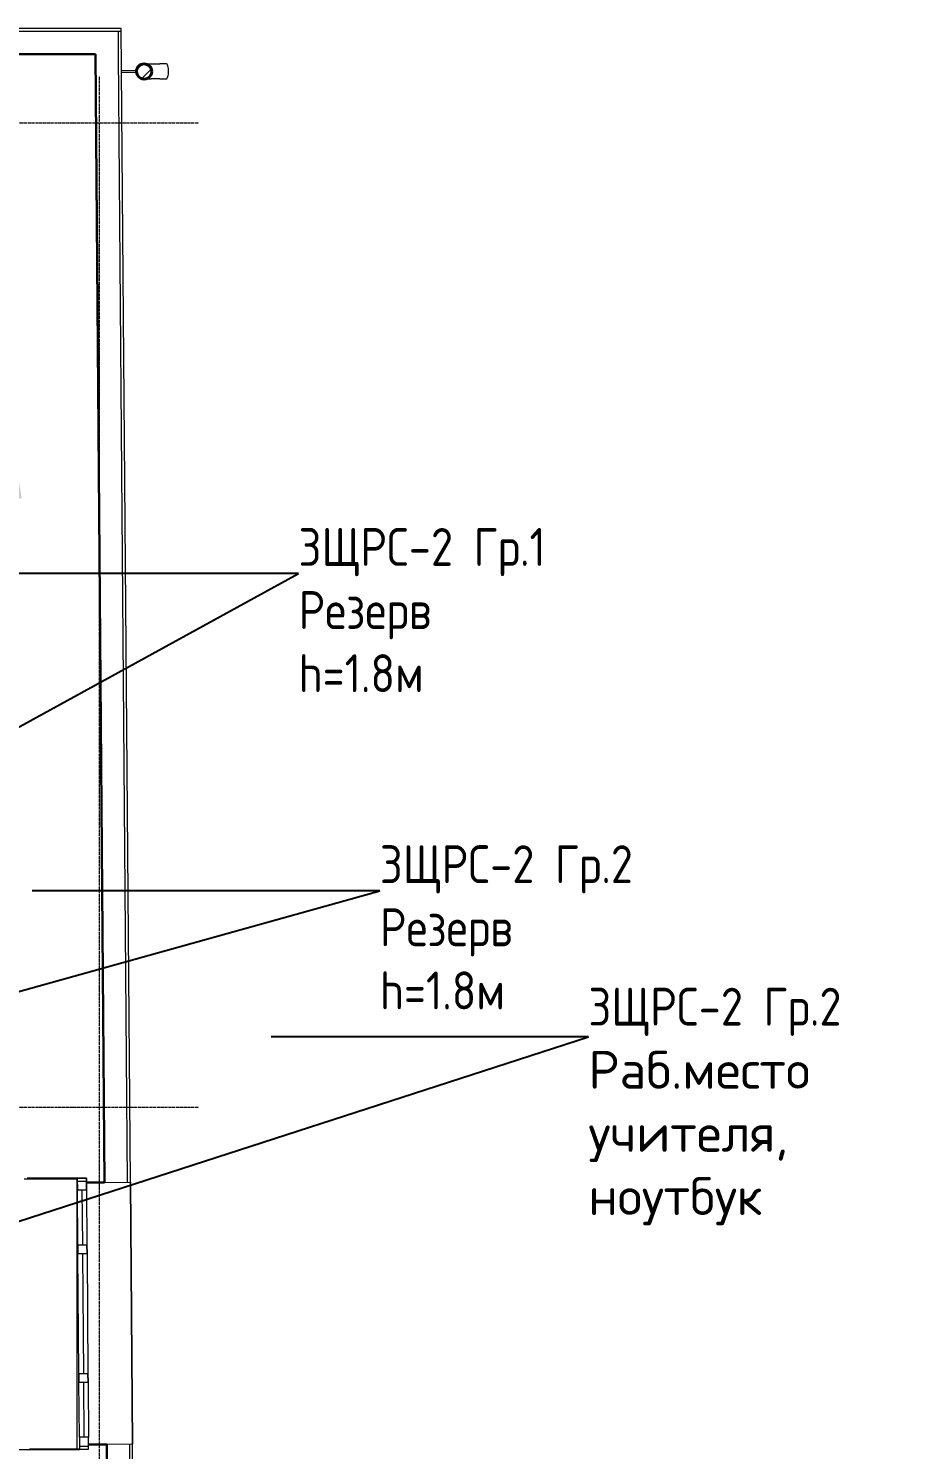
# Model space of a CAD drawing. Header units: millimetres. Extents: x -32 to 417638015, y -35 to 175284279.
# Drawn here: x 1091719 to 1097490, y 86053 to 95437 of the extents above; entities that cross this region are included whole.
import ezdxf
from ezdxf import colors
from ezdxf.entities.mleader import LeaderData, LeaderLine
from ezdxf.math import Vec2, Vec3

# ---------------------------------------------------------------- set-up
doc = ezdxf.new("R2010")
doc.units = ezdxf.units.MM
doc.linetypes.add('ADSK_Линия сетки', pattern=[25, 20, -2.5, 0, -2.5])
for name, color, linetype, lineweight in [('_ Окна', 7, 'Continuous', 9), ('Обобщенные модели', 7, 'Continuous', 18), ('Окна', 7, 'Continuous', 9), ('Оси', 253, 'Continuous', 9), ('Перекрытие', 7, 'Continuous', 18), ('Стены наружные', 7, 'Continuous', 18), ('Стены несущие', 7, 'Continuous', 30), ('Стены отделка', 7, 'Continuous', 30), ('Стены штриховка', 7, 'Continuous', 9), ('ШТРИХОВКА', 252, 'Continuous', 15)]:
    doc.layers.add(name, color=color, linetype=linetype, lineweight=lineweight)
doc.layers.add('_ЭМ_Надписи', color=7, linetype='Continuous')
doc.styles.add('ЭОМ', font='isocpeur.ttf', dxfattribs={"width": 0.85, "height": 250})

# ---------------------------------------------------------------- blocks, each defined once
blk = doc.blocks.new('План 3 этажа')
at = {"layer": 'Обобщенные модели', "lineweight": 9}
h = blk.add_hatch(dxfattribs=at)
h.set_pattern_fill('FP_11', color=8, angle=-89.5366181, style=0, pattern_type=2)
h.set_pattern_definition([(45.00038, (507.34, 158.9), (-106.06672, 106.0653), [])])
h.paths.add_polyline_path([(56141.219, 43494.568), (56163.47, 43494.748), (56183.44, 43504.565), (56197.173, 43522.074), (56201.949, 43543.807), (56196.822, 43565.461), (56182.808, 43582.745), (56162.682, 43592.238), (56140.43, 43592.058), (56120.461, 43582.241), (56106.728, 43564.732), (56102.544, 43540.498), (56107.079, 43521.345), (56121.093, 43504.06), (56134.87, 43497.563)])
at = {"layer": '_ Окна', "color": 8, "lineweight": 18}
for p, q in [((55711.033, 36236.162), (55771.031, 36236.647)), ((55711.68, 36156.164), (55711.033, 36236.162)), ((55771.031, 36236.647), (55771.678, 36156.649)), ((55771.678, 36156.649), (55711.68, 36156.164)), ((55714.591, 35796.176), (55774.589, 35796.661)), ((55715.077, 35736.178), (55714.591, 35796.176)), ((55774.589, 35796.661), (55775.075, 35736.663)), ((55775.075, 35736.663), (55715.077, 35736.178)), ((55721.466, 34946.204), (55781.464, 34946.689)), ((55721.951, 34886.206), (55721.466, 34946.204)), ((55781.464, 34946.689), (55781.949, 34886.691)), ((55781.949, 34886.691), (55721.951, 34886.206)), ((55784.86, 34526.703), (55724.862, 34526.217)), ((55724.862, 34526.217), (55725.509, 34446.22)), ((55725.509, 34446.22), (55785.507, 34446.705)), ((55785.507, 34446.705), (55784.86, 34526.703))]:
    blk.add_line(p, q, dxfattribs=at)
at = {"layer": '_ Окна', "color": 8}
for p, q in [((55711.195, 36216.162), (55771.193, 36216.647)), ((55741.679, 36156.407), (55744.59, 35796.419)), ((55745.076, 35736.421), (55751.465, 34946.446)), ((55751.95, 34886.448), (55754.861, 34526.46)), ((55725.348, 34466.219), (55785.346, 34466.705))]:
    blk.add_line(p, q, dxfattribs=at)
at = {"layer": 'Обобщенные модели', "color": 8}
for p, q in [((56101.053, 43547.991), (56001.915, 43547.19)), ((56297.693, 43594.583), (56255.19, 43594.239)), ((56001.996, 43537.19), (56101.134, 43537.992)), ((56255.999, 43494.243), (56298.501, 43494.586))]:
    blk.add_line(p, q, dxfattribs=at)
at = {"layer": 'Обобщенные модели', "color": 8, "flags": 128}
for points in [[(56164.562, 43593.506), (56165.833, 43593.517), (56168.496, 43593.538), (56171.372, 43593.562), (56174.457, 43593.586), (56177.745, 43593.613), (56181.231, 43593.641), (56184.909, 43593.671), (56188.774, 43593.702), (56192.819, 43593.735), (56197.038, 43593.769), (56201.425, 43593.805), (56205.971, 43593.841), (56210.671, 43593.879), (56215.516, 43593.919), (56220.498, 43593.959), (56225.61, 43594), (56230.844, 43594.042), (56236.191, 43594.086), (56241.642, 43594.13), (56247.189, 43594.175), (56252.823, 43594.22), (56255.19, 43594.239)], [(56255.999, 43494.243), (56250.331, 43494.197), (56244.747, 43494.152), (56239.255, 43494.107), (56233.863, 43494.064), (56228.582, 43494.021), (56223.418, 43493.979), (56218.381, 43493.938), (56213.478, 43493.899), (56208.717, 43493.86), (56204.106, 43493.823), (56199.652, 43493.787), (56195.362, 43493.752), (56191.244, 43493.719), (56187.303, 43493.687), (56183.546, 43493.657), (56179.98, 43493.628), (56176.609, 43493.601), (56173.439, 43493.575), (56170.476, 43493.551), (56167.723, 43493.529), (56165.371, 43493.51)]]:
    blk.add_lwpolyline(points, dxfattribs=at)
at = {"layer": 'Обобщенные модели', "color": 8}
for start, end in [(0.4633819, 180.4633819), (180.4633819, 0.4633819)]:
    blk.add_arc((56151.95, 43543.403), 52, start, end, dxfattribs=at)
at = {"layer": 'Обобщенные модели', "color": 8, "lineweight": 40}
for start, end in [(0.4633819, 180.4633819), (180.4633819, 0.4633819)]:
    blk.add_arc((56151.95, 43543.403), 50, start, end, dxfattribs=at)
at = {"layer": 'Обобщенные модели', "color": 8}
for start_param, end_param in [(4.71238898, 6.28318531), (3.14159265, 4.71238898)]:
    blk.add_ellipse((56298.097, 43544.585), major_axis=(-0.404, 49.998), ratio=0.30901699, start_param=start_param, end_param=end_param, dxfattribs=at)
at = {"layer": 'Окна', "color": 8}
for p, q in [((55771.031, 36236.647), (55711.033, 36236.162)), ((55711.033, 36236.162), (55711.68, 36156.164)), ((55771.678, 36156.649), (55771.031, 36236.647)), ((55714.591, 35796.176), (55711.68, 36156.164)), ((55771.678, 36156.649), (55774.589, 35796.661)), ((55714.591, 35796.176), (55715.077, 35736.178)), ((55775.075, 35736.663), (55774.589, 35796.661)), ((55721.466, 34946.204), (55715.077, 35736.178)), ((55775.075, 35736.663), (55781.464, 34946.689)), ((55721.466, 34946.204), (55721.951, 34886.206)), ((55781.949, 34886.691), (55781.464, 34946.689)), ((55724.862, 34526.217), (55721.951, 34886.206)), ((55781.949, 34886.691), (55784.86, 34526.703)), ((55724.862, 34526.217), (55725.509, 34446.22)), ((55725.509, 34446.22), (55785.507, 34446.705)), ((55785.507, 34446.705), (55784.86, 34526.703))]:
    blk.add_line(p, q, dxfattribs=at)
at = {"layer": 'Оси', "color": 8, "linetype": 'ADSK_Линия сетки'}
for p, q in [((55856.908, -3523.688), (55856.908, 43515.246)), ((-10051.774, 43203.902), (56512.196, 43203.902)), ((-10051.774, 36703.902), (56512.196, 36703.902))]:
    blk.add_line(p, q, dxfattribs=at)
at = {"layer": 'Перекрытие', "color": 8}
for p, q in [((55710.372, 36228.696), (55361.082, 36228.696)), ((55710.372, 34445.905), (55710.372, 36228.696)), ((55315.514, 34443.937), (55443.157, 34443.937))]:
    blk.add_line(p, q, dxfattribs=at)
at = {"layer": 'Стены наружные', "color": 8}
for p, q in [((56061.264, 36208.993), (56075.255, 34479.05)), ((56061.283, 36208.993), (56062.283, 36209.001)), ((56075.24, 34479.05), (56061.283, 36208.993)), ((56062.283, 36209.001), (56076.24, 34479.058)), ((56076.24, 34479.058), (56075.24, 34479.05))]:
    blk.add_line(p, q, dxfattribs=at)
at = {"layer": 'Стены несущие', "color": 8}
for p, q in [((55831.015, 43657.707), (54740.081, 43657.707)), ((55831.015, 43657.707), (55891.27, 36207.618)), ((55381.044, 36233.493), (55711.033, 36236.162)), ((55771.273, 36206.648), (55891.27, 36207.618)), ((55725.509, 34446.22), (55395.52, 34443.551)), ((55905.261, 34477.675), (55785.265, 34476.704)), ((55785.515, 34445.705), (55785.507, 34446.705)), ((55925.949, 31919.759), (55905.261, 34477.675))]:
    blk.add_line(p, q, dxfattribs=at)
at = {"layer": 'Стены отделка', "color": 8, "lineweight": 9}
for p, q in [((55999.646, 43827.707), (54740.081, 43827.707)), ((56061.264, 36208.993), (55999.646, 43827.707)), ((55979.807, 43807.707), (55981.02, 43657.707)), ((55891.27, 36207.618), (56061.264, 36208.993)), ((56075.255, 34479.05), (55905.261, 34477.675)), ((56095.943, 31921.133), (56075.255, 34479.05))]:
    blk.add_line(p, q, dxfattribs=at)
at = {"layer": 'Стены штриховка', "color": 8}
for p, q in [((55999.808, 43807.707), (54741.081, 43807.707)), ((55981.02, 43657.707), (56041.265, 36208.831)), ((56055.256, 34478.888), (56075.944, 31920.972))]:
    blk.add_line(p, q, dxfattribs=at)

msp = doc.modelspace()

# ---------------------------------------------------------------- block references
at = {"layer": 'ШТРИХОВКА'}
msp.add_blockref('План 3 этажа', (1036330.9, 51609.3), dxfattribs=at)

# ---------------------------------------------------------------- leaders
at = {"layer": '_ЭМ_Надписи', "color": 7, "ltscale": 5}
ml = msp.add_multileader_mtext('Standard', dxfattribs=at)
ml.set_content('{\\fGOST Common|b0|i0|c204|p34;\\W0.9;\\C256;3ЩРС-2\\fISOCPEUR|b0|i0|c204|p34;\\W0.85; Гр.1 Резерв\\P\\fGOST Common|b0|i0|c0|p34;\\W0.9;h=\\fGOST Common|b0|i0|c204|p34;1\\fGOST Common|b0|i0|c0|p34;.\\fGOST Common|b0|i0|c204|p34;8м}', color=1, style='ЭОМ')
ml.set_leader_properties()
ml.build(insert=Vec2(0, 0))
ml.multileader.update_dxf_attribs({"text_left_attachment_type": 6, "text_right_attachment_type": 6, "dogleg_length": 0, "arrow_head_size": 200})
ctx = ml.context
ctx.base_point, ctx.char_height, ctx.arrow_head_size, ctx.landing_gap_size, ctx.plane_origin = Vec3(1093502.8, 91838.1), 250, 200, 0, Vec3(1069171.5, 105027.1)
ctx.left_attachment, ctx.right_attachment = 6, 6
notes = []
notes.append((ctx, [(0, (1, 1, 0), (1093502.8, 91838.1), (1, 0), 0, [(1, [(1091642, 92535.2), (1091637.3, 90815.4)], 0, [])])]))
ctx.mtext.insert, ctx.mtext.width, ctx.mtext.defined_height, ctx.mtext.flow_direction = Vec3(1093502.8, 92138.1), 2273.288, 545.6, 5
ml = msp.add_multileader_mtext('Standard', dxfattribs=at)
ml.set_content('{\\fGOST Common|b0|i0|c204|p34;\\W0.9;\\C256;3ЩРС-2\\fISOCPEUR|b0|i0|c204|p34;\\W0.85; Гр.2 Резерв\\P\\fGOST Common|b0|i0|c0|p34;\\W0.9;h=\\fGOST Common|b0|i0|c204|p34;1\\fGOST Common|b0|i0|c0|p34;.\\fGOST Common|b0|i0|c204|p34;8м}', color=1, style='ЭОМ')
ml.set_leader_properties()
ml.build(insert=Vec2(0, 0))
ml.multileader.update_dxf_attribs({"text_left_attachment_type": 6, "text_right_attachment_type": 6, "dogleg_length": 0, "arrow_head_size": 200})
ctx = ml.context
ctx.base_point, ctx.char_height, ctx.arrow_head_size, ctx.landing_gap_size, ctx.plane_origin = Vec3(1094039.6, 89743.4), 250, 200, 0, Vec3(1062236.2, 104204.1)
ctx.left_attachment, ctx.right_attachment = 6, 6
notes.append((ctx, [(0, (1, 1, 0), (1094039.6, 89743.4), (1, 0), 0, [(0, [(1088788.8, 88277.3)], 0, [])])]))
ctx.mtext.insert, ctx.mtext.width, ctx.mtext.defined_height, ctx.mtext.flow_direction = Vec3(1094039.6, 90043.4), 2273.288, 545.6, 5
ml = msp.add_multileader_mtext('Standard', dxfattribs=at)
ml.set_content('{\\fGOST Common|b0|i0|c0|p34;\\W0.9;\\C256;3\\fGOST Common|b0|i0|c204|p34;ЩРС\\fGOST Common|b0|i0|c0|p34;-2\\fISOCPEUR|b0|i0|c204|p34;\\W0.85; Гр.2\\P\\W1;\\C0;Раб.место учителя, ноутбук}', color=1, style='ЭОМ')
ml.set_leader_properties()
ml.build(insert=Vec2(0, 0))
ml.multileader.update_dxf_attribs({"text_left_attachment_type": 6, "text_right_attachment_type": 6, "dogleg_length": 0, "arrow_head_size": 200})
ctx = ml.context
ctx.base_point, ctx.char_height, ctx.arrow_head_size, ctx.landing_gap_size, ctx.plane_origin = Vec3(1095416.6, 88777.5), 250, 200, 0, Vec3(1068776.2, 95981.3)
ctx.left_attachment, ctx.right_attachment = 6, 6
notes.append((ctx, [(0, (1, 1, 0), (1095416.6, 88777.5), (1, 0), 0, [(0, [(1091387.3, 87472.4)], 0, [])])]))
ctx.mtext.insert, ctx.mtext.width, ctx.mtext.defined_height, ctx.mtext.flow_direction = Vec3(1095416.6, 89102.5), 2073.809, 545.6, 5
for ctx, leaders in notes:
    for number, flags, end, landing, length, lines in leaders:
        leader = LeaderData()
        leader.index, (leader.has_last_leader_line, leader.has_dogleg_vector, leader.attachment_direction) = number, flags
        leader.last_leader_point, leader.dogleg_vector, leader.dogleg_length = Vec3(end), Vec3(landing), length
        for number, points, colour, breaks in lines:
            line = LeaderLine()
            line.index, line.vertices, line.color, line.breaks = number, Vec3.list(points), colors.encode_raw_color(colour), breaks
            leader.lines.append(line)
        ctx.leaders.append(leader)

doc.saveas('drawing.dxf')
